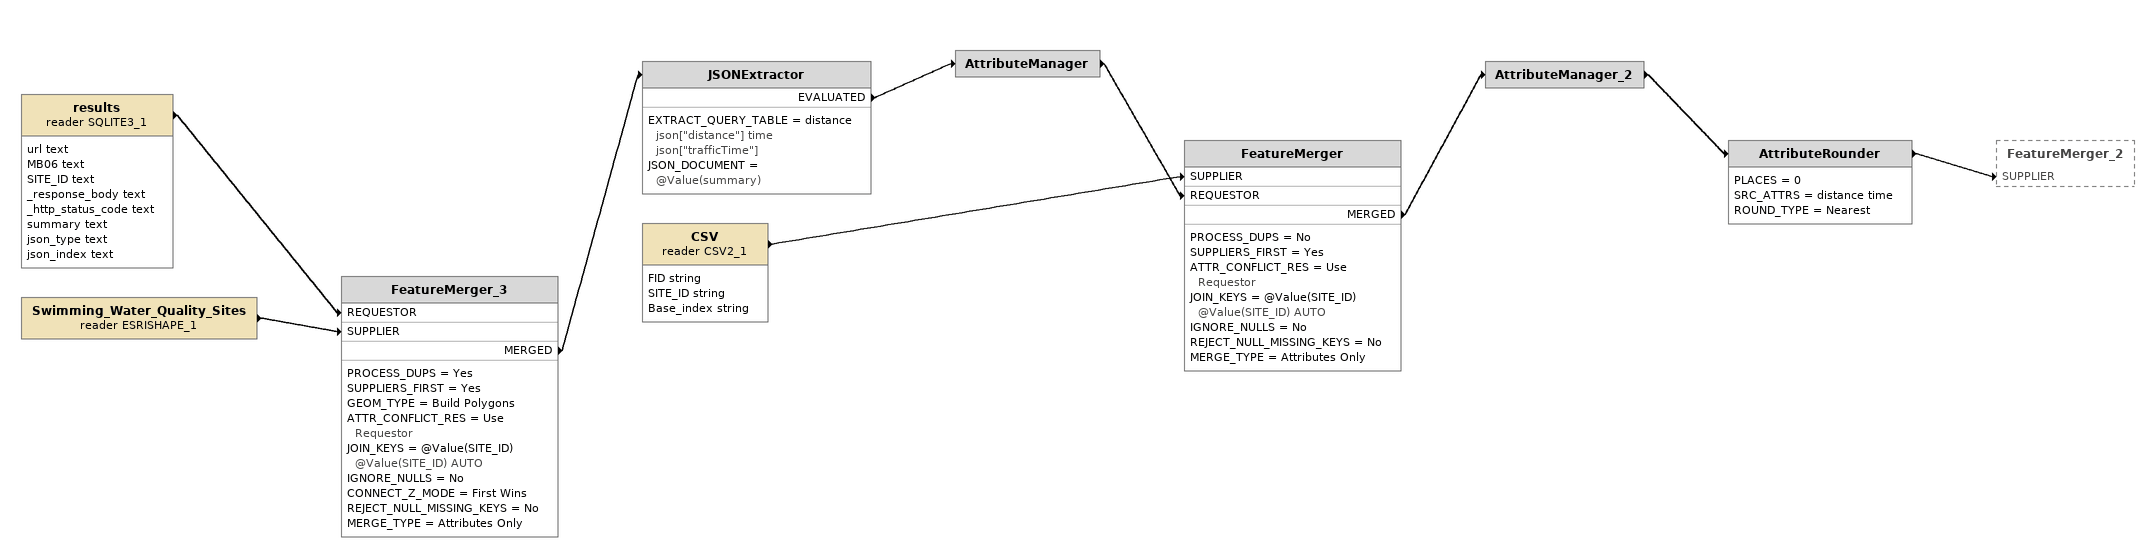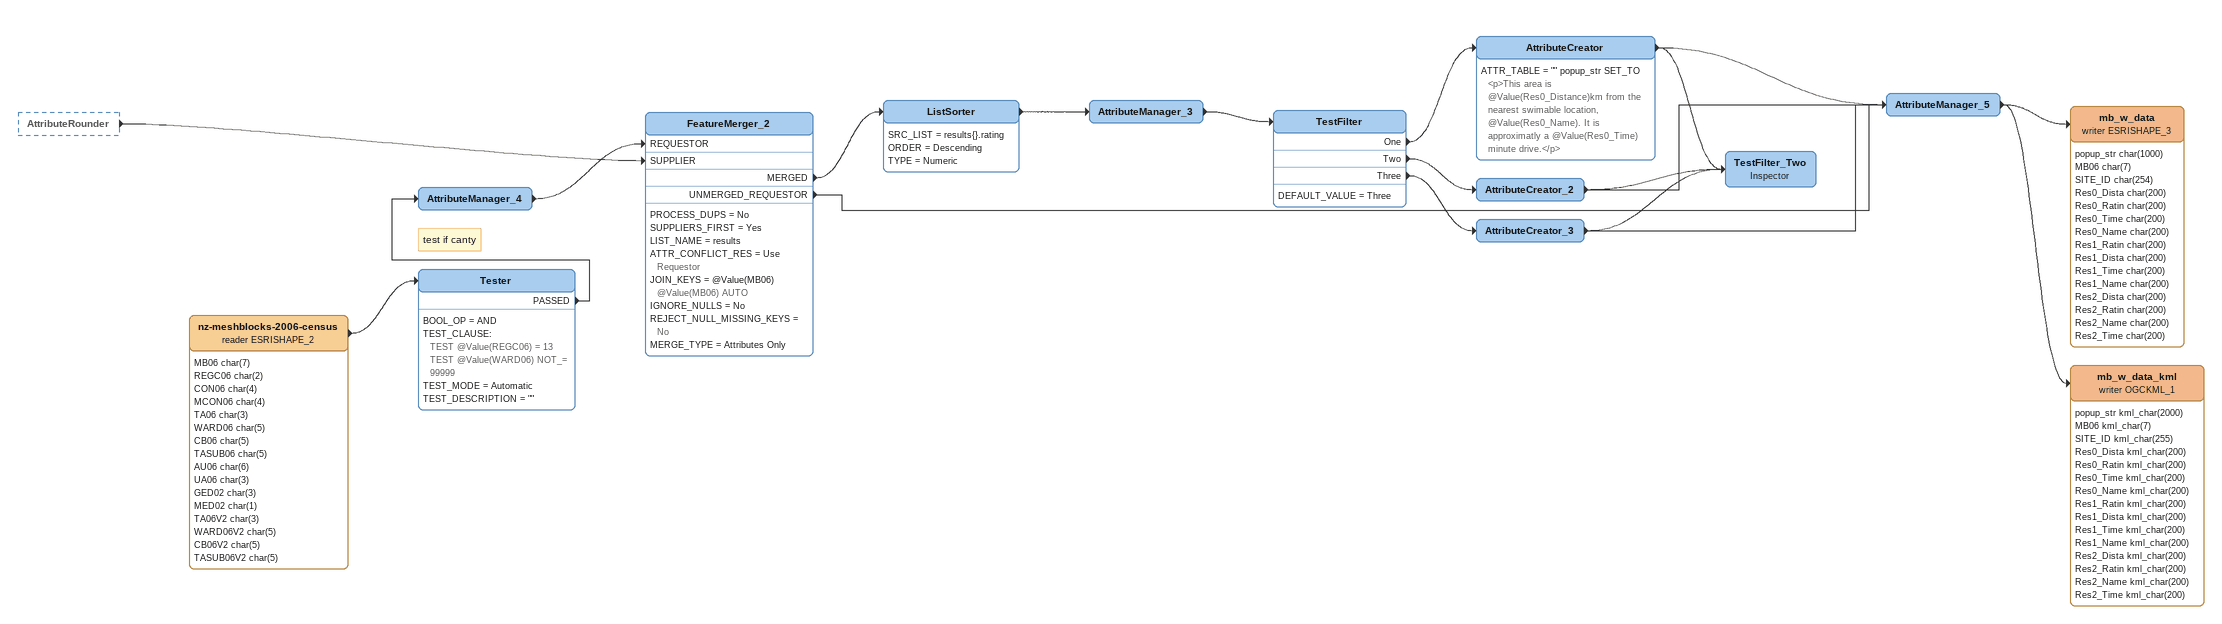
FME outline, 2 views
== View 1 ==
Swimming_Water_Quality_Sites (reader ESRISHAPE_1)
    -> FeatureMerger_3 [SUPPLIER]
results (reader SQLITE3_1)
    attributes: url text, MB06 text, SITE_ID text, _response_body text, _http_status_code text, summary text, json_type text, json_index text
    -> FeatureMerger_3 [REQUESTOR]
FeatureMerger_3
    PROCESS_DUPS = Yes
    SUPPLIERS_FIRST = Yes
    GEOM_TYPE = Build Polygons
    ATTR_CONFLICT_RES = Use Requestor
    JOIN_KEYS = @Value(SITE_ID) @Value(SITE_ID) AUTO
    IGNORE_NULLS = No
    CONNECT_Z_MODE = First Wins
    REJECT_NULL_MISSING_KEYS = No
    MERGE_TYPE = Attributes Only
    MERGED -> JSONExtractor
JSONExtractor
    EXTRACT_QUERY_TABLE = distance json["distance"] time json["trafficTime"]
    JSON_DOCUMENT = @Value(summary)
    EVALUATED -> AttributeManager
AttributeManager
    -> FeatureMerger [REQUESTOR]
CSV (reader CSV2_1)
    attributes: FID string, SITE_ID string, Base_index string
    -> FeatureMerger [SUPPLIER]
FeatureMerger
    PROCESS_DUPS = No
    SUPPLIERS_FIRST = Yes
    ATTR_CONFLICT_RES = Use Requestor
    JOIN_KEYS = @Value(SITE_ID) @Value(SITE_ID) AUTO
    IGNORE_NULLS = No
    REJECT_NULL_MISSING_KEYS = No
    MERGE_TYPE = Attributes Only
    MERGED -> AttributeManager_2
AttributeManager_2
    -> AttributeRounder
AttributeRounder
    PLACES = 0
    SRC_ATTRS = distance time
    ROUND_TYPE = Nearest
    -> FeatureMerger_2 [SUPPLIER]

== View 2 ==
AttributeRounder [outside]
    -> FeatureMerger_2 [SUPPLIER]
nz-meshblocks-2006-census (reader ESRISHAPE_2)
    attributes: MB06 char(7), REGC06 char(2), CON06 char(4), MCON06 char(4), TA06 char(3), WARD06 char(5), CB06 char(5), TASUB06 char(5), AU06 char(6), UA06 char(3), GED02 char(3), MED02 char(1), TA06V2 char(3), WARD06V2 char(5), CB06V2 char(5), TASUB06V2 char(5)
    -> Tester
Note: test if canty
Tester
    BOOL_OP = AND
    TEST_CLAUSE:
      TEST @Value(REGC06) = 13
      TEST @Value(WARD06) NOT_= 99999
    TEST_MODE = Automatic
    TEST_DESCRIPTION = ""
    PASSED -> AttributeManager_4
AttributeManager_4
    -> FeatureMerger_2 [REQUESTOR]
FeatureMerger_2
    PROCESS_DUPS = No
    SUPPLIERS_FIRST = Yes
    LIST_NAME = results
    ATTR_CONFLICT_RES = Use Requestor
    JOIN_KEYS = @Value(MB06) @Value(MB06) AUTO
    IGNORE_NULLS = No
    REJECT_NULL_MISSING_KEYS = No
    MERGE_TYPE = Attributes Only
    MERGED -> ListSorter
    UNMERGED_REQUESTOR -> AttributeManager_5
ListSorter
    SRC_LIST = results{}.rating
    ORDER = Descending
    TYPE = Numeric
    -> AttributeManager_3
AttributeManager_3
    -> TestFilter
TestFilter
    DEFAULT_VALUE = Three
    One -> AttributeCreator
    Two -> AttributeCreator_2
    Three -> AttributeCreator_3
AttributeCreator
    ATTR_TABLE = "" popup_str SET_TO <p>This area is @Value(Res0_Distance)km from the nearest swimable location, @Value(Res0_Name). It is approximatly a @Value(Res0_Time) minute drive.</p>
    -> TestFilter_Two
    -> AttributeManager_5
AttributeCreator_2
    -> TestFilter_Two
    -> AttributeManager_5
AttributeCreator_3
    -> TestFilter_Two
    -> AttributeManager_5
AttributeManager_5
    -> mb_w_data (writer ESRISHAPE_3)
    -> mb_w_data_kml (writer OGCKML_1)
mb_w_data (writer ESRISHAPE_3)
    attributes: popup_str char(1000), MB06 char(7), SITE_ID char(254), Res0_Dista char(200), Res0_Ratin char(200), Res0_Time char(200), Res0_Name char(200), Res1_Ratin char(200), Res1_Dista char(200), Res1_Time char(200), Res1_Name char(200), Res2_Dista char(200), Res2_Ratin char(200), Res2_Name char(200), Res2_Time char(200)
mb_w_data_kml (writer OGCKML_1)
    attributes: popup_str kml_char(2000), MB06 kml_char(7), SITE_ID kml_char(255), Res0_Dista kml_char(200), Res0_Ratin kml_char(200), Res0_Time kml_char(200), Res0_Name kml_char(200), Res1_Ratin kml_char(200), Res1_Dista kml_char(200), Res1_Time kml_char(200), Res1_Name kml_char(200), Res2_Dista kml_char(200), Res2_Ratin kml_char(200), Res2_Name kml_char(200), Res2_Time kml_char(200)
TestFilter_Two: Inspector
